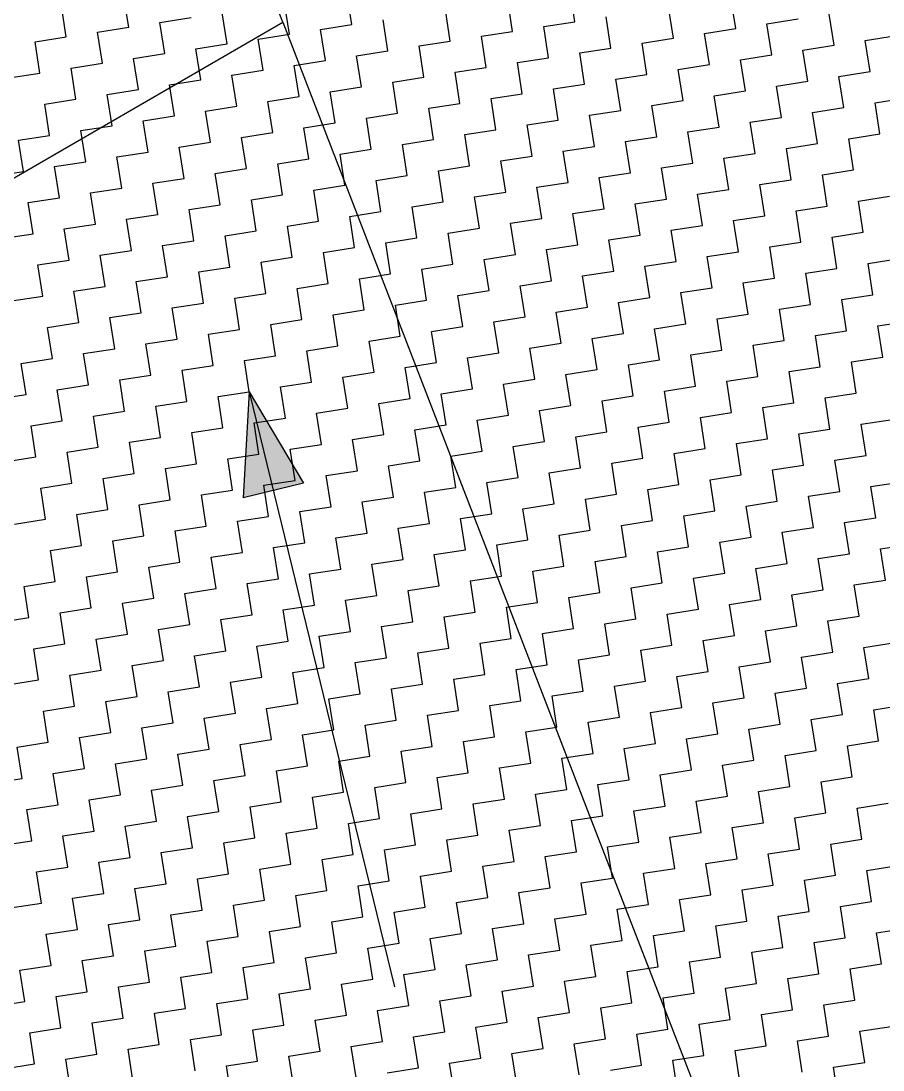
# Model space of a CAD drawing. Header units: metres. Extents: x 288488 to 290462, y 1999122 to 2001536.
# Drawn here: x 289927.2 to 290062.7, y 1999916.9 to 2000081.8 of the extents above; entities that cross this region are included whole.
import ezdxf

# ---------------------------------------------------------------- set-up
doc = ezdxf.new("R2010")
doc.units = ezdxf.units.M
doc.header["$MEASUREMENT"] = 0
doc.layers.add('POLY_HATCH', color=12, linetype='Continuous')
doc.layers.add('POLY_PARCEL', color=6, linetype='Continuous')

msp = doc.modelspace()

# ---------------------------------------------------------------- hatches: boundary and pattern name
h = msp.add_hatch(color=256)
h.paths.add_polyline_path([(289966.86, 2000007.97), (289971.61, 2000009.13), (289963.07, 2000023.5)])
h.paths.add_polyline_path([(289963.07, 2000023.5), (289962.11, 2000006.82), (289966.86, 2000007.97)])

# ---------------------------------------------------------------- linework, layer by layer
for p, q in [((289963.07, 2000023.5), (289962.11, 2000006.82)), ((289963.07, 2000023.5), (289985.88, 1999929.98)), ((289963.07, 2000023.5), (289971.61, 2000009.13)), ((289971.61, 2000009.13), (289962.11, 2000006.82))]:
    msp.add_line(p, q)
at = {"layer": 'POLY_HATCH', "linetype": 'Continuous'}
for p, q in [((289944.12, 2000080.78), (289943.35, 2000085.68)), ((289979.19, 2000081.22), (289978.42, 2000086.12)), ((290014.26, 2000081.66), (290013.49, 2000086.56)), ((289934.32, 2000079.26), (289933.55, 2000084.16)), ((289969.38, 2000079.7), (289968.62, 2000084.6)), ((290004.45, 2000080.14), (290003.69, 2000085.04)), ((290039.52, 2000080.57), (290038.76, 2000085.47)), ((289959.58, 2000078.17), (289958.82, 2000083.07)), ((289994.65, 2000078.61), (289993.89, 2000083.51)), ((290019.92, 2000077.52), (290019.16, 2000082.42)), ((290029.72, 2000079.05), (290028.96, 2000083.95)), ((290054.99, 2000077.96), (290054.23, 2000082.86)), ((289939.22, 2000080.02), (289944.12, 2000080.78)), ((289949.02, 2000081.55), (289953.92, 2000082.31)), ((289949.78, 2000076.65), (289949.02, 2000081.55)), ((289974.29, 2000080.46), (289979.19, 2000081.22)), ((289984.85, 2000077.08), (289984.09, 2000081.98)), ((290009.35, 2000080.9), (290014.26, 2000081.66)), ((290010.12, 2000076), (290009.35, 2000080.9)), ((290044.42, 2000081.34), (290049.33, 2000082.1)), ((290045.19, 2000076.44), (290044.42, 2000081.34)), ((289929.41, 2000078.49), (289934.32, 2000079.26)), ((289939.98, 2000075.12), (289939.22, 2000080.02)), ((289964.48, 2000078.93), (289969.38, 2000079.7)), ((289975.05, 2000075.56), (289974.29, 2000080.46)), ((289999.55, 2000079.37), (290004.45, 2000080.14)), ((290000.32, 2000074.47), (289999.55, 2000079.37)), ((290034.62, 2000079.81), (290039.52, 2000080.57)), ((290035.39, 2000074.91), (290034.62, 2000079.81)), ((290059.89, 2000078.72), (290064.79, 2000079.49)), ((289930.18, 2000073.59), (289929.41, 2000078.49)), ((289954.68, 2000077.41), (289959.58, 2000078.17)), ((289965.25, 2000074.03), (289964.48, 2000078.93)), ((289989.75, 2000077.85), (289994.65, 2000078.61)), ((289990.51, 2000072.95), (289989.75, 2000077.85)), ((290015.02, 2000076.76), (290019.92, 2000077.52)), ((290024.82, 2000078.29), (290029.72, 2000079.05)), ((290025.58, 2000073.38), (290024.82, 2000078.29)), ((290050.09, 2000077.2), (290054.99, 2000077.96)), ((290060.65, 2000073.82), (290059.89, 2000078.72)), ((289944.88, 2000075.88), (289949.78, 2000076.65)), ((289945.64, 2000070.98), (289944.88, 2000075.88)), ((289955.44, 2000072.51), (289954.68, 2000077.41)), ((289979.95, 2000076.32), (289984.85, 2000077.08)), ((289980.71, 2000071.42), (289979.95, 2000076.32)), ((290005.22, 2000075.23), (290010.12, 2000076)), ((290015.78, 2000071.86), (290015.02, 2000076.76)), ((290040.29, 2000075.67), (290045.19, 2000076.44)), ((290050.85, 2000072.3), (290050.09, 2000077.2)), ((289935.08, 2000074.36), (289939.98, 2000075.12)), ((289935.84, 2000069.46), (289935.08, 2000074.36)), ((289970.15, 2000074.8), (289975.05, 2000075.56)), ((289970.91, 2000069.89), (289970.15, 2000074.8)), ((289995.42, 2000073.71), (290000.32, 2000074.47)), ((290005.98, 2000070.33), (290005.22, 2000075.23)), ((290030.48, 2000074.15), (290035.39, 2000074.91)), ((290031.25, 2000069.25), (290030.48, 2000074.15)), ((290041.05, 2000070.77), (290040.29, 2000075.67)), ((289925.28, 2000072.83), (289930.18, 2000073.59)), ((289950.54, 2000071.74), (289955.44, 2000072.51)), ((289960.35, 2000073.27), (289965.25, 2000074.03)), ((289961.11, 2000068.37), (289960.35, 2000073.27)), ((289985.61, 2000072.18), (289990.51, 2000072.95)), ((289996.18, 2000068.81), (289995.42, 2000073.71)), ((290020.68, 2000072.62), (290025.58, 2000073.38)), ((290021.45, 2000067.72), (290020.68, 2000072.62)), ((290055.75, 2000073.06), (290060.65, 2000073.82)), ((290056.51, 2000068.16), (290055.75, 2000073.06)), ((289940.74, 2000070.22), (289945.64, 2000070.98)), ((289951.31, 2000066.84), (289950.54, 2000071.74)), ((289975.81, 2000070.66), (289980.71, 2000071.42)), ((289986.38, 2000067.28), (289985.61, 2000072.18)), ((290010.88, 2000071.1), (290015.78, 2000071.86)), ((290011.64, 2000066.2), (290010.88, 2000071.1)), ((290045.95, 2000071.54), (290050.85, 2000072.3)), ((290046.71, 2000066.63), (290045.95, 2000071.54)), ((289930.94, 2000068.69), (289935.84, 2000069.46)), ((289941.51, 2000065.32), (289940.74, 2000070.22)), ((289966.01, 2000069.13), (289970.91, 2000069.89)), ((289976.57, 2000065.76), (289975.81, 2000070.66)), ((290001.08, 2000069.57), (290005.98, 2000070.33)), ((290001.84, 2000064.67), (290001.08, 2000069.57)), ((290026.35, 2000068.48), (290031.25, 2000069.25)), ((290036.15, 2000070.01), (290041.05, 2000070.77)), ((290036.91, 2000065.11), (290036.15, 2000070.01)), ((290061.42, 2000068.92), (290066.32, 2000069.69)), ((289931.7, 2000063.79), (289930.94, 2000068.69)), ((289956.21, 2000067.61), (289961.11, 2000068.37)), ((289956.97, 2000062.71), (289956.21, 2000067.61)), ((289966.77, 2000064.23), (289966.01, 2000069.13)), ((289991.28, 2000068.05), (289996.18, 2000068.81)), ((289992.04, 2000063.14), (289991.28, 2000068.05)), ((290016.54, 2000066.96), (290021.45, 2000067.72)), ((290027.11, 2000063.58), (290026.35, 2000068.48)), ((290051.61, 2000067.4), (290056.51, 2000068.16)), ((290062.18, 2000064.02), (290061.42, 2000068.92)), ((289946.41, 2000066.08), (289951.31, 2000066.84)), ((289947.17, 2000061.18), (289946.41, 2000066.08)), ((289981.48, 2000066.52), (289986.38, 2000067.28)), ((289982.24, 2000061.62), (289981.48, 2000066.52)), ((290006.74, 2000065.43), (290011.64, 2000066.2)), ((290017.31, 2000062.06), (290016.54, 2000066.96)), ((290041.81, 2000065.87), (290046.71, 2000066.63)), ((290052.38, 2000062.5), (290051.61, 2000067.4)), ((289936.6, 2000064.56), (289941.51, 2000065.32)), ((289937.37, 2000059.65), (289936.6, 2000064.56)), ((289971.67, 2000064.99), (289976.57, 2000065.76)), ((289972.44, 2000060.09), (289971.67, 2000064.99)), ((289996.94, 2000063.91), (290001.84, 2000064.67)), ((290007.51, 2000060.53), (290006.74, 2000065.43)), ((290032.01, 2000064.35), (290036.91, 2000065.11)), ((290032.77, 2000059.44), (290032.01, 2000064.35)), ((290042.57, 2000060.97), (290041.81, 2000065.87)), ((289926.8, 2000063.03), (289931.7, 2000063.79)), ((289927.57, 2000058.13), (289926.8, 2000063.03)), ((289952.07, 2000061.94), (289956.97, 2000062.71)), ((289961.87, 2000063.47), (289966.77, 2000064.23)), ((289962.63, 2000058.57), (289961.87, 2000063.47)), ((289987.14, 2000062.38), (289992.04, 2000063.14)), ((289997.7, 2000059.01), (289996.94, 2000063.91)), ((290022.21, 2000062.82), (290027.11, 2000063.58)), ((290022.97, 2000057.92), (290022.21, 2000062.82)), ((290057.28, 2000063.26), (290062.18, 2000064.02)), ((290058.04, 2000058.36), (290057.28, 2000063.26)), ((289942.27, 2000060.42), (289947.17, 2000061.18)), ((289952.83, 2000057.04), (289952.07, 2000061.94)), ((289977.34, 2000060.86), (289982.24, 2000061.62)), ((289987.9, 2000057.48), (289987.14, 2000062.38)), ((290012.41, 2000061.29), (290017.31, 2000062.06)), ((290013.17, 2000056.39), (290012.41, 2000061.29)), ((290037.67, 2000060.21), (290042.57, 2000060.97)), ((290047.48, 2000061.73), (290052.38, 2000062.5)), ((290048.24, 2000056.83), (290047.48, 2000061.73)), ((289932.47, 2000058.89), (289937.37, 2000059.65)), ((289943.03, 2000055.52), (289942.27, 2000060.42)), ((289967.54, 2000059.33), (289972.44, 2000060.09)), ((289968.3, 2000054.43), (289967.54, 2000059.33)), ((289978.1, 2000055.95), (289977.34, 2000060.86)), ((290002.6, 2000059.77), (290007.51, 2000060.53)), ((290003.37, 2000054.87), (290002.6, 2000059.77)), ((290027.87, 2000058.68), (290032.77, 2000059.44)), ((290038.44, 2000055.31), (290037.67, 2000060.21)), ((289922.66, 2000057.37), (289927.57, 2000058.13)), ((289933.23, 2000053.99), (289932.47, 2000058.89)), ((289957.73, 2000057.8), (289962.63, 2000058.57)), ((289958.5, 2000052.9), (289957.73, 2000057.8)), ((289992.8, 2000058.24), (289997.7, 2000059.01)), ((289993.57, 2000053.34), (289992.8, 2000058.24)), ((290018.07, 2000057.16), (290022.97, 2000057.92)), ((290028.63, 2000053.78), (290027.87, 2000058.68)), ((290053.14, 2000057.6), (290058.04, 2000058.36)), ((289947.93, 2000056.28), (289952.83, 2000057.04)), ((289948.69, 2000051.38), (289947.93, 2000056.28)), ((289983, 2000056.72), (289987.9, 2000057.48)), ((289983.76, 2000051.82), (289983, 2000056.72)), ((290008.27, 2000055.63), (290013.17, 2000056.39)), ((290018.83, 2000052.26), (290018.07, 2000057.16)), ((290043.34, 2000056.07), (290048.24, 2000056.83)), ((290044.1, 2000051.17), (290043.34, 2000056.07)), ((290053.9, 2000052.69), (290053.14, 2000057.6)), ((289938.13, 2000054.75), (289943.03, 2000055.52)), ((289938.89, 2000049.85), (289938.13, 2000054.75)), ((289963.4, 2000053.67), (289968.3, 2000054.43)), ((289973.2, 2000055.19), (289978.1, 2000055.95)), ((289973.96, 2000050.29), (289973.2, 2000055.19)), ((289998.47, 2000054.11), (290003.37, 2000054.87)), ((290009.03, 2000050.73), (290008.27, 2000055.63)), ((290033.54, 2000054.54), (290038.44, 2000055.31)), ((290034.3, 2000049.64), (290033.54, 2000054.54)), ((289928.33, 2000053.23), (289933.23, 2000053.99)), ((289929.09, 2000048.33), (289928.33, 2000053.23)), ((289953.6, 2000052.14), (289958.5, 2000052.9)), ((289964.16, 2000048.77), (289963.4, 2000053.67)), ((289988.66, 2000052.58), (289993.57, 2000053.34)), ((289999.23, 2000049.2), (289998.47, 2000054.11)), ((290023.73, 2000053.02), (290028.63, 2000053.78)), ((290024.5, 2000048.12), (290023.73, 2000053.02)), ((290058.8, 2000053.46), (290063.7, 2000054.22)), ((290059.57, 2000048.56), (290058.8, 2000053.46)), ((289943.79, 2000050.62), (289948.69, 2000051.38)), ((289954.36, 2000047.24), (289953.6, 2000052.14)), ((289978.86, 2000051.05), (289983.76, 2000051.82)), ((289989.43, 2000047.68), (289988.66, 2000052.58)), ((290013.93, 2000051.49), (290018.83, 2000052.26)), ((290014.69, 2000046.59), (290013.93, 2000051.49)), ((290039.2, 2000050.41), (290044.1, 2000051.17)), ((290049, 2000051.93), (290053.9, 2000052.69)), ((290049.76, 2000047.03), (290049, 2000051.93)), ((289933.99, 2000049.09), (289938.89, 2000049.85)), ((289944.56, 2000045.71), (289943.79, 2000050.62)), ((289969.06, 2000049.53), (289973.96, 2000050.29)), ((289969.82, 2000044.63), (289969.06, 2000049.53)), ((289979.63, 2000046.15), (289978.86, 2000051.05)), ((290004.13, 2000049.97), (290009.03, 2000050.73)), ((290004.89, 2000045.07), (290004.13, 2000049.97)), ((290029.4, 2000048.88), (290034.3, 2000049.64)), ((290039.96, 2000045.5), (290039.2, 2000050.41)), ((289924.19, 2000047.56), (289929.09, 2000048.33)), ((289934.75, 2000044.19), (289933.99, 2000049.09)), ((289959.26, 2000048), (289964.16, 2000048.77)), ((289960.02, 2000043.1), (289959.26, 2000048)), ((289994.33, 2000048.44), (289999.23, 2000049.2)), ((289995.09, 2000043.54), (289994.33, 2000048.44)), ((290019.6, 2000047.35), (290024.5, 2000048.12)), ((290030.16, 2000043.98), (290029.4, 2000048.88)), ((290054.66, 2000047.79), (290059.57, 2000048.56)), ((290055.43, 2000042.89), (290054.66, 2000047.79)), ((289949.46, 2000046.48), (289954.36, 2000047.24)), ((289950.22, 2000041.58), (289949.46, 2000046.48)), ((289974.72, 2000045.39), (289979.63, 2000046.15)), ((289984.53, 2000046.92), (289989.43, 2000047.68)), ((289985.29, 2000042.01), (289984.53, 2000046.92)), ((290009.79, 2000045.83), (290014.69, 2000046.59)), ((290020.36, 2000042.45), (290019.6, 2000047.35)), ((290044.86, 2000046.27), (290049.76, 2000047.03)), ((290045.63, 2000041.37), (290044.86, 2000046.27)), ((289939.66, 2000044.95), (289944.56, 2000045.71)), ((289940.42, 2000040.05), (289939.66, 2000044.95)), ((289964.92, 2000043.86), (289969.82, 2000044.63)), ((289975.49, 2000040.49), (289974.72, 2000045.39)), ((289999.99, 2000044.3), (290004.89, 2000045.07)), ((290010.56, 2000040.93), (290009.79, 2000045.83)), ((290035.06, 2000044.74), (290039.96, 2000045.5)), ((290035.82, 2000039.84), (290035.06, 2000044.74)), ((289929.85, 2000043.43), (289934.75, 2000044.19)), ((289930.62, 2000038.52), (289929.85, 2000043.43)), ((289955.12, 2000042.34), (289960.02, 2000043.1)), ((289965.69, 2000038.96), (289964.92, 2000043.86)), ((289990.19, 2000042.78), (289995.09, 2000043.54)), ((290000.75, 2000039.4), (289999.99, 2000044.3)), ((290025.26, 2000043.22), (290030.16, 2000043.98)), ((290026.02, 2000038.32), (290025.26, 2000043.22)), ((290050.53, 2000042.13), (290055.43, 2000042.89)), ((290060.33, 2000043.66), (290065.23, 2000044.42)), ((290061.09, 2000038.75), (290060.33, 2000043.66)), ((289945.32, 2000040.81), (289950.22, 2000041.58)), ((289955.88, 2000037.44), (289955.12, 2000042.34)), ((289980.39, 2000041.25), (289985.29, 2000042.01)), ((289981.15, 2000036.35), (289980.39, 2000041.25)), ((289990.95, 2000037.88), (289990.19, 2000042.78)), ((290015.46, 2000041.69), (290020.36, 2000042.45)), ((290016.22, 2000036.79), (290015.46, 2000041.69)), ((290040.72, 2000040.6), (290045.63, 2000041.37)), ((290051.29, 2000037.23), (290050.53, 2000042.13)), ((289935.52, 2000039.29), (289940.42, 2000040.05)), ((289946.08, 2000035.91), (289945.32, 2000040.81)), ((289970.59, 2000039.73), (289975.49, 2000040.49)), ((289971.35, 2000034.83), (289970.59, 2000039.73)), ((290005.66, 2000040.17), (290010.56, 2000040.93)), ((290006.42, 2000035.26), (290005.66, 2000040.17)), ((290030.92, 2000039.08), (290035.82, 2000039.84)), ((290041.49, 2000035.7), (290040.72, 2000040.6)), ((289925.72, 2000037.76), (289930.62, 2000038.52)), ((289936.28, 2000034.39), (289935.52, 2000039.29)), ((289960.78, 2000038.2), (289965.69, 2000038.96)), ((289961.55, 2000033.3), (289960.78, 2000038.2)), ((289986.05, 2000037.11), (289990.95, 2000037.88)), ((289995.85, 2000038.64), (290000.75, 2000039.4)), ((289996.62, 2000033.74), (289995.85, 2000038.64)), ((290021.12, 2000037.55), (290026.02, 2000038.32)), ((290031.69, 2000034.18), (290030.92, 2000039.08)), ((290056.19, 2000037.99), (290061.09, 2000038.75)), ((290056.95, 2000033.09), (290056.19, 2000037.99)), ((289950.98, 2000036.68), (289955.88, 2000037.44)), ((289951.75, 2000031.77), (289950.98, 2000036.68)), ((289976.25, 2000035.59), (289981.15, 2000036.35)), ((289986.81, 2000032.21), (289986.05, 2000037.11)), ((290011.32, 2000036.03), (290016.22, 2000036.79)), ((290021.88, 2000032.65), (290021.12, 2000037.55)), ((290046.39, 2000036.47), (290051.29, 2000037.23)), ((290047.15, 2000031.56), (290046.39, 2000036.47)), ((289941.18, 2000035.15), (289946.08, 2000035.91)), ((289941.94, 2000030.25), (289941.18, 2000035.15)), ((289966.45, 2000034.06), (289971.35, 2000034.83)), ((289977.01, 2000030.69), (289976.25, 2000035.59)), ((290001.52, 2000034.5), (290006.42, 2000035.26)), ((290012.08, 2000031.13), (290011.32, 2000036.03)), ((290036.59, 2000034.94), (290041.49, 2000035.7)), ((290037.35, 2000030.04), (290036.59, 2000034.94)), ((290061.85, 2000033.85), (290066.76, 2000034.62)), ((289931.38, 2000033.62), (289936.28, 2000034.39)), ((289932.14, 2000028.72), (289931.38, 2000033.62)), ((289956.65, 2000032.54), (289961.55, 2000033.3)), ((289967.21, 2000029.16), (289966.45, 2000034.06)), ((289991.72, 2000032.98), (289996.62, 2000033.74)), ((289992.48, 2000028.07), (289991.72, 2000032.98)), ((290002.28, 2000029.6), (290001.52, 2000034.5)), ((290026.78, 2000033.41), (290031.69, 2000034.18)), ((290027.55, 2000028.51), (290026.78, 2000033.41)), ((290052.05, 2000032.33), (290056.95, 2000033.09)), ((290062.62, 2000028.95), (290061.85, 2000033.85)), ((289946.84, 2000031.01), (289951.75, 2000031.77)), ((289957.41, 2000027.64), (289956.65, 2000032.54)), ((289981.91, 2000031.45), (289986.81, 2000032.21)), ((289982.68, 2000026.55), (289981.91, 2000031.45)), ((290016.98, 2000031.89), (290021.88, 2000032.65)), ((290017.75, 2000026.99), (290016.98, 2000031.89)), ((290042.25, 2000030.8), (290047.15, 2000031.56)), ((290052.82, 2000027.43), (290052.05, 2000032.33)), ((289937.04, 2000029.49), (289941.94, 2000030.25)), ((289947.61, 2000026.11), (289946.84, 2000031.01)), ((289972.11, 2000029.92), (289977.01, 2000030.69)), ((289972.87, 2000025.02), (289972.11, 2000029.92)), ((290007.18, 2000030.36), (290012.08, 2000031.13)), ((290007.94, 2000025.46), (290007.18, 2000030.36)), ((290032.45, 2000029.28), (290037.35, 2000030.04)), ((290043.01, 2000025.9), (290042.25, 2000030.8)), ((289927.24, 2000027.96), (289932.14, 2000028.72)), ((289937.81, 2000024.58), (289937.04, 2000029.49)), ((289962.31, 2000028.4), (289967.21, 2000029.16)), ((289963.07, 2000023.5), (289962.31, 2000028.4)), ((289987.58, 2000027.31), (289992.48, 2000028.07)), ((289997.38, 2000028.84), (290002.28, 2000029.6)), ((289998.14, 2000023.94), (289997.38, 2000028.84)), ((290022.65, 2000027.75), (290027.55, 2000028.51)), ((290033.21, 2000024.38), (290032.45, 2000029.28)), ((290057.72, 2000028.19), (290062.62, 2000028.95)), ((290058.48, 2000023.29), (290057.72, 2000028.19)), ((289928, 2000023.06), (289927.24, 2000027.96)), ((289952.51, 2000026.87), (289957.41, 2000027.64)), ((289953.27, 2000021.97), (289952.51, 2000026.87)), ((289977.78, 2000025.79), (289982.68, 2000026.55)), ((289988.34, 2000022.41), (289987.58, 2000027.31)), ((290012.85, 2000026.23), (290017.75, 2000026.99)), ((290023.41, 2000022.85), (290022.65, 2000027.75)), ((290047.91, 2000026.66), (290052.82, 2000027.43)), ((290048.68, 2000021.76), (290047.91, 2000026.66)), ((289942.71, 2000025.35), (289947.61, 2000026.11)), ((289943.47, 2000020.45), (289942.71, 2000025.35)), ((289967.97, 2000024.26), (289972.87, 2000025.02)), ((289978.54, 2000020.89), (289977.78, 2000025.79)), ((290003.04, 2000024.7), (290007.94, 2000025.46)), ((290003.81, 2000019.8), (290003.04, 2000024.7)), ((290013.61, 2000021.32), (290012.85, 2000026.23)), ((290038.11, 2000025.14), (290043.01, 2000025.9)), ((290038.88, 2000020.24), (290038.11, 2000025.14)), ((289923.1, 2000022.3), (289928, 2000023.06)), ((289932.9, 2000023.82), (289937.81, 2000024.58)), ((289933.67, 2000018.92), (289932.9, 2000023.82)), ((289958.17, 2000022.74), (289963.07, 2000023.5)), ((289968.74, 2000019.36), (289967.97, 2000024.26)), ((289993.24, 2000023.17), (289998.14, 2000023.94)), ((289994, 2000018.27), (289993.24, 2000023.17)), ((290028.31, 2000023.61), (290033.21, 2000024.38)), ((290029.07, 2000018.71), (290028.31, 2000023.61)), ((290053.58, 2000022.53), (290058.48, 2000023.29)), ((289948.37, 2000021.21), (289953.27, 2000021.97)), ((289958.93, 2000017.83), (289958.17, 2000022.74)), ((289983.44, 2000021.65), (289988.34, 2000022.41)), ((289984.2, 2000016.75), (289983.44, 2000021.65)), ((290018.51, 2000022.09), (290023.41, 2000022.85)), ((290019.27, 2000017.19), (290018.51, 2000022.09)), ((290043.78, 2000021), (290048.68, 2000021.76)), ((290054.34, 2000017.62), (290053.58, 2000022.53)), ((289938.57, 2000019.68), (289943.47, 2000020.45)), ((289949.13, 2000016.31), (289948.37, 2000021.21)), ((289973.64, 2000020.12), (289978.54, 2000020.89)), ((289974.4, 2000015.22), (289973.64, 2000020.12)), ((289998.91, 2000019.04), (290003.81, 2000019.8)), ((290008.71, 2000020.56), (290013.61, 2000021.32)), ((290009.47, 2000015.66), (290008.71, 2000020.56)), ((290033.97, 2000019.47), (290038.88, 2000020.24)), ((290044.54, 2000016.1), (290043.78, 2000021)), ((289928.77, 2000018.16), (289933.67, 2000018.92)), ((289929.53, 2000013.26), (289928.77, 2000018.16)), ((289939.33, 2000014.78), (289938.57, 2000019.68)), ((289963.84, 2000018.6), (289968.74, 2000019.36)), ((289964.6, 2000013.7), (289963.84, 2000018.6)), ((289989.1, 2000017.51), (289994, 2000018.27)), ((289999.67, 2000014.13), (289998.91, 2000019.04)), ((290024.17, 2000017.95), (290029.07, 2000018.71)), ((290034.74, 2000014.57), (290033.97, 2000019.47)), ((290059.24, 2000018.39), (290064.14, 2000019.15)), ((290060, 2000013.49), (290059.24, 2000018.39)), ((289954.03, 2000017.07), (289958.93, 2000017.83)), ((289954.8, 2000012.17), (289954.03, 2000017.07)), ((289979.3, 2000015.98), (289984.2, 2000016.75)), ((289989.87, 2000012.61), (289989.1, 2000017.51)), ((290014.37, 2000016.42), (290019.27, 2000017.19)), ((290024.94, 2000013.05), (290024.17, 2000017.95)), ((290049.44, 2000016.86), (290054.34, 2000017.62)), ((290050.2, 2000011.96), (290049.44, 2000016.86)), ((289934.43, 2000014.02), (289939.33, 2000014.78)), ((289944.23, 2000015.55), (289949.13, 2000016.31)), ((289945, 2000010.64), (289944.23, 2000015.55)), ((289969.5, 2000014.46), (289974.4, 2000015.22)), ((289980.06, 2000011.08), (289979.3, 2000015.98)), ((290004.57, 2000014.9), (290009.47, 2000015.66)), ((290005.33, 2000010), (290004.57, 2000014.9)), ((290015.13, 2000011.52), (290014.37, 2000016.42)), ((290039.64, 2000015.34), (290044.54, 2000016.1)), ((290040.4, 2000010.44), (290039.64, 2000015.34)), ((289924.63, 2000012.49), (289929.53, 2000013.26)), ((289935.19, 2000009.12), (289934.43, 2000014.02)), ((289959.7, 2000012.93), (289964.6, 2000013.7)), ((289970.26, 2000009.56), (289969.5, 2000014.46)), ((289994.77, 2000013.37), (289999.67, 2000014.13)), ((289995.53, 2000008.47), (289994.77, 2000013.37)), ((290029.84, 2000013.81), (290034.74, 2000014.57)), ((290030.6, 2000008.91), (290029.84, 2000013.81)), ((290055.1, 2000012.72), (290060, 2000013.49)), ((289949.9, 2000011.41), (289954.8, 2000012.17)), ((289960.46, 2000008.03), (289959.7, 2000012.93)), ((289984.97, 2000011.85), (289989.87, 2000012.61)), ((289985.73, 2000006.95), (289984.97, 2000011.85)), ((290010.23, 2000010.76), (290015.13, 2000011.52)), ((290020.03, 2000012.29), (290024.94, 2000013.05)), ((290020.8, 2000007.38), (290020.03, 2000012.29)), ((290045.3, 2000011.2), (290050.2, 2000011.96)), ((290055.87, 2000007.82), (290055.1, 2000012.72)), ((289940.09, 2000009.88), (289945, 2000010.64)), ((289940.86, 2000004.98), (289940.09, 2000009.88)), ((289950.66, 2000006.51), (289949.9, 2000011.41)), ((289975.16, 2000010.32), (289980.06, 2000011.08)), ((289975.93, 2000005.42), (289975.16, 2000010.32)), ((290000.43, 2000009.23), (290005.33, 2000010)), ((290011, 2000005.86), (290010.23, 2000010.76)), ((290035.5, 2000009.67), (290040.4, 2000010.44)), ((290046.06, 2000006.3), (290045.3, 2000011.2)), ((289930.29, 2000008.36), (289935.19, 2000009.12)), ((289931.06, 2000003.46), (289930.29, 2000008.36)), ((289965.36, 2000008.8), (289970.26, 2000009.56)), ((289966.12, 2000003.89), (289965.36, 2000008.8)), ((289990.63, 2000007.71), (289995.53, 2000008.47)), ((290001.19, 2000004.33), (290000.43, 2000009.23)), ((290025.7, 2000008.15), (290030.6, 2000008.91)), ((290036.26, 2000004.77), (290035.5, 2000009.67)), ((290060.77, 2000008.59), (290065.67, 2000009.35)), ((290061.53, 2000003.69), (290060.77, 2000008.59)), ((289955.56, 2000007.27), (289960.46, 2000008.03)), ((289956.32, 2000002.37), (289955.56, 2000007.27)), ((289980.83, 2000006.18), (289985.73, 2000006.95)), ((289991.39, 2000002.81), (289990.63, 2000007.71)), ((290015.9, 2000006.62), (290020.8, 2000007.38)), ((290016.66, 2000001.72), (290015.9, 2000006.62)), ((290026.46, 2000003.25), (290025.7, 2000008.15)), ((290050.97, 2000007.06), (290055.87, 2000007.82)), ((290051.73, 2000002.16), (290050.97, 2000007.06)), ((289935.96, 2000004.22), (289940.86, 2000004.98)), ((289945.76, 2000005.74), (289950.66, 2000006.51)), ((289946.52, 2000000.84), (289945.76, 2000005.74)), ((289971.03, 2000004.66), (289975.93, 2000005.42)), ((289981.59, 2000001.28), (289980.83, 2000006.18)), ((290006.09, 2000005.1), (290011, 2000005.86)), ((290006.86, 2000000.2), (290006.09, 2000005.1)), ((290041.16, 2000005.53), (290046.06, 2000006.3)), ((290041.93, 2000000.63), (290041.16, 2000005.53)), ((289926.15, 2000002.69), (289931.06, 2000003.46)), ((289936.72, 1999999.32), (289935.96, 2000004.22)), ((289961.22, 2000003.13), (289966.12, 2000003.89)), ((289971.79, 1999999.76), (289971.03, 2000004.66)), ((289996.29, 2000003.57), (290001.19, 2000004.33)), ((289997.06, 1999998.67), (289996.29, 2000003.57)), ((290021.56, 2000002.48), (290026.46, 2000003.25)), ((290031.36, 2000004.01), (290036.26, 2000004.77)), ((290032.12, 1999999.11), (290031.36, 2000004.01)), ((290056.63, 2000002.92), (290061.53, 2000003.69)), ((289951.42, 2000001.61), (289956.32, 2000002.37)), ((289952.18, 1999996.71), (289951.42, 2000001.61)), ((289961.99, 1999998.23), (289961.22, 2000003.13)), ((289986.49, 2000002.04), (289991.39, 2000002.81)), ((289987.25, 1999997.14), (289986.49, 2000002.04)), ((290011.76, 2000000.96), (290016.66, 2000001.72)), ((290022.32, 1999997.58), (290021.56, 2000002.48)), ((290046.83, 2000001.4), (290051.73, 2000002.16)), ((290057.39, 1999998.02), (290056.63, 2000002.92)), ((289941.62, 2000000.08), (289946.52, 2000000.84)), ((289942.38, 1999995.18), (289941.62, 2000000.08)), ((289976.69, 2000000.52), (289981.59, 2000001.28)), ((289977.45, 1999995.62), (289976.69, 2000000.52)), ((290001.96, 1999999.43), (290006.86, 2000000.2)), ((290012.52, 1999996.06), (290011.76, 2000000.96)), ((290037.03, 1999999.87), (290041.93, 2000000.63)), ((290047.59, 1999996.5), (290046.83, 2000001.4)), ((289931.82, 1999998.55), (289936.72, 1999999.32)), ((289932.58, 1999993.65), (289931.82, 1999998.55)), ((289966.89, 1999998.99), (289971.79, 1999999.76)), ((289967.65, 1999994.09), (289966.89, 1999998.99)), ((289992.15, 1999997.91), (289997.06, 1999998.67)), ((290002.72, 1999994.53), (290001.96, 1999999.43)), ((290027.22, 1999998.35), (290032.12, 1999999.11)), ((290027.99, 1999993.44), (290027.22, 1999998.35)), ((290037.79, 1999994.97), (290037.03, 1999999.87)), ((290062.29, 1999998.78), (290067.19, 1999999.55)), ((290063.06, 1999993.88), (290062.29, 1999998.78)), ((289947.28, 1999995.94), (289952.18, 1999996.71)), ((289957.09, 1999997.47), (289961.99, 1999998.23)), ((289957.85, 1999992.57), (289957.09, 1999997.47)), ((289982.35, 1999996.38), (289987.25, 1999997.14)), ((289992.92, 1999993.01), (289992.15, 1999997.91)), ((290017.42, 1999996.82), (290022.32, 1999997.58)), ((290018.18, 1999991.92), (290017.42, 1999996.82)), ((290052.49, 1999997.26), (290057.39, 1999998.02)), ((290053.25, 1999992.36), (290052.49, 1999997.26)), ((289937.48, 1999994.42), (289942.38, 1999995.18)), ((289948.05, 1999991.04), (289947.28, 1999995.94)), ((289972.55, 1999994.86), (289977.45, 1999995.62)), ((289983.12, 1999991.48), (289982.35, 1999996.38)), ((290007.62, 1999995.29), (290012.52, 1999996.06)), ((290008.38, 1999990.39), (290007.62, 1999995.29)), ((290042.69, 1999995.73), (290047.59, 1999996.5)), ((290043.45, 1999990.83), (290042.69, 1999995.73)), ((289927.68, 1999992.89), (289932.58, 1999993.65)), ((289938.24, 1999989.52), (289937.48, 1999994.42)), ((289962.75, 1999993.33), (289967.65, 1999994.09)), ((289973.31, 1999989.95), (289972.55, 1999994.86)), ((289997.82, 1999993.77), (290002.72, 1999994.53)), ((289998.58, 1999988.87), (289997.82, 1999993.77)), ((290023.09, 1999992.68), (290027.99, 1999993.44)), ((290032.89, 1999994.21), (290037.79, 1999994.97)), ((290033.65, 1999989.31), (290032.89, 1999994.21)), ((290058.15, 1999993.12), (290063.06, 1999993.88)), ((289928.44, 1999987.99), (289927.68, 1999992.89)), ((289952.95, 1999991.8), (289957.85, 1999992.57)), ((289953.71, 1999986.9), (289952.95, 1999991.8)), ((289963.51, 1999988.43), (289962.75, 1999993.33)), ((289988.02, 1999992.24), (289992.92, 1999993.01)), ((289988.78, 1999987.34), (289988.02, 1999992.24)), ((290013.28, 1999991.16), (290018.18, 1999991.92)), ((290023.85, 1999987.78), (290023.09, 1999992.68)), ((290048.35, 1999991.59), (290053.25, 1999992.36)), ((290058.92, 1999988.22), (290058.15, 1999993.12)), ((289943.15, 1999990.28), (289948.05, 1999991.04)), ((289943.91, 1999985.38), (289943.15, 1999990.28)), ((289978.21, 1999990.72), (289983.12, 1999991.48)), ((289978.98, 1999985.82), (289978.21, 1999990.72)), ((290003.48, 1999989.63), (290008.38, 1999990.39)), ((290014.05, 1999986.26), (290013.28, 1999991.16)), ((290038.55, 1999990.07), (290043.45, 1999990.83)), ((290039.31, 1999985.17), (290038.55, 1999990.07)), ((290049.12, 1999986.69), (290048.35, 1999991.59)), ((289933.34, 1999988.75), (289938.24, 1999989.52)), ((289934.11, 1999983.85), (289933.34, 1999988.75)), ((289958.61, 1999987.67), (289963.51, 1999988.43)), ((289968.41, 1999989.19), (289973.31, 1999989.95)), ((289969.18, 1999984.29), (289968.41, 1999989.19)), ((289993.68, 1999988.1), (289998.58, 1999988.87)), ((290004.24, 1999984.73), (290003.48, 1999989.63)), ((290028.75, 1999988.54), (290033.65, 1999989.31)), ((290029.51, 1999983.64), (290028.75, 1999988.54)), ((289923.54, 1999987.23), (289928.44, 1999987.99)), ((289948.81, 1999986.14), (289953.71, 1999986.9)), ((289959.37, 1999982.77), (289958.61, 1999987.67)), ((289983.88, 1999986.58), (289988.78, 1999987.34)), ((289994.44, 1999983.2), (289993.68, 1999988.1)), ((290018.95, 1999987.02), (290023.85, 1999987.78)), ((290019.71, 1999982.12), (290018.95, 1999987.02)), ((290054.02, 1999987.46), (290058.92, 1999988.22)), ((290054.78, 1999982.56), (290054.02, 1999987.46)), ((289939.01, 1999984.61), (289943.91, 1999985.38)), ((289949.57, 1999981.24), (289948.81, 1999986.14)), ((289974.08, 1999985.05), (289978.98, 1999985.82)), ((289984.64, 1999981.68), (289983.88, 1999986.58)), ((290009.15, 1999985.49), (290014.05, 1999986.26)), ((290009.91, 1999980.59), (290009.15, 1999985.49)), ((290034.41, 1999984.41), (290039.31, 1999985.17)), ((290044.21, 1999985.93), (290049.12, 1999986.69)), ((290044.98, 1999981.03), (290044.21, 1999985.93)), ((289929.21, 1999983.09), (289934.11, 1999983.85)), ((289939.77, 1999979.71), (289939.01, 1999984.61)), ((289964.27, 1999983.53), (289969.18, 1999984.29)), ((289965.04, 1999978.63), (289964.27, 1999983.53)), ((289974.84, 1999980.15), (289974.08, 1999985.05)), ((289999.34, 1999983.97), (290004.24, 1999984.73)), ((290000.11, 1999979.07), (289999.34, 1999983.97)), ((290024.61, 1999982.88), (290029.51, 1999983.64)), ((290035.18, 1999979.5), (290034.41, 1999984.41)), ((290059.68, 1999983.32), (290064.58, 1999984.08)), ((289929.97, 1999978.19), (289929.21, 1999983.09)), ((289954.47, 1999982), (289959.37, 1999982.77)), ((289955.24, 1999977.1), (289954.47, 1999982)), ((289989.54, 1999982.44), (289994.44, 1999983.2)), ((289990.3, 1999977.54), (289989.54, 1999982.44)), ((290014.81, 1999981.35), (290019.71, 1999982.12)), ((290025.37, 1999977.98), (290024.61, 1999982.88)), ((290049.88, 1999981.79), (290054.78, 1999982.56)), ((290060.44, 1999978.42), (290059.68, 1999983.32)), ((289944.67, 1999980.48), (289949.57, 1999981.24)), ((289945.43, 1999975.58), (289944.67, 1999980.48)), ((289969.94, 1999979.39), (289974.84, 1999980.15)), ((289979.74, 1999980.92), (289984.64, 1999981.68)), ((289980.5, 1999976.01), (289979.74, 1999980.92)), ((290005.01, 1999979.83), (290009.91, 1999980.59)), ((290015.57, 1999976.45), (290014.81, 1999981.35)), ((290040.08, 1999980.27), (290044.98, 1999981.03)), ((290040.84, 1999975.37), (290040.08, 1999980.27)), ((290050.64, 1999976.89), (290049.88, 1999981.79)), ((289934.87, 1999978.95), (289939.77, 1999979.71)), ((289935.63, 1999974.05), (289934.87, 1999978.95)), ((289960.14, 1999977.86), (289965.04, 1999978.63)), ((289970.7, 1999974.49), (289969.94, 1999979.39)), ((289995.21, 1999978.3), (290000.11, 1999979.07)), ((290005.77, 1999974.93), (290005.01, 1999979.83)), ((290030.27, 1999978.74), (290035.18, 1999979.5)), ((290031.04, 1999973.84), (290030.27, 1999978.74)), ((289925.07, 1999977.43), (289929.97, 1999978.19)), ((289950.33, 1999976.34), (289955.24, 1999977.1)), ((289960.9, 1999972.96), (289960.14, 1999977.86)), ((289985.4, 1999976.78), (289990.3, 1999977.54)), ((289995.97, 1999973.4), (289995.21, 1999978.3)), ((290020.47, 1999977.22), (290025.37, 1999977.98)), ((290021.24, 1999972.32), (290020.47, 1999977.22)), ((290045.74, 1999976.13), (290050.64, 1999976.89)), ((290055.54, 1999977.65), (290060.44, 1999978.42)), ((290056.31, 1999972.75), (290055.54, 1999977.65)), ((289940.53, 1999974.81), (289945.43, 1999975.58)), ((289951.1, 1999971.44), (289950.33, 1999976.34)), ((289975.6, 1999975.25), (289980.5, 1999976.01)), ((289976.36, 1999970.35), (289975.6, 1999975.25)), ((289986.17, 1999971.88), (289985.4, 1999976.78)), ((290010.67, 1999975.69), (290015.57, 1999976.45)), ((290011.43, 1999970.79), (290010.67, 1999975.69)), ((290035.94, 1999974.6), (290040.84, 1999975.37)), ((290046.5, 1999971.23), (290045.74, 1999976.13)), ((289930.73, 1999973.29), (289935.63, 1999974.05)), ((289941.3, 1999969.91), (289940.53, 1999974.81)), ((289965.8, 1999973.73), (289970.7, 1999974.49)), ((289966.56, 1999968.83), (289965.8, 1999973.73)), ((290000.87, 1999974.16), (290005.77, 1999974.93)), ((290001.63, 1999969.26), (290000.87, 1999974.16)), ((290026.14, 1999973.08), (290031.04, 1999973.84)), ((290036.7, 1999969.7), (290035.94, 1999974.6)), ((290061.21, 1999973.52), (290066.11, 1999974.28)), ((289931.49, 1999968.39), (289930.73, 1999973.29)), ((289956, 1999972.2), (289960.9, 1999972.96)), ((289956.76, 1999967.3), (289956, 1999972.2)), ((289991.07, 1999972.64), (289995.97, 1999973.4)), ((289991.83, 1999967.74), (289991.07, 1999972.64)), ((290016.34, 1999971.55), (290021.24, 1999972.32)), ((290026.9, 1999968.18), (290026.14, 1999973.08)), ((290051.4, 1999971.99), (290056.31, 1999972.75)), ((290052.17, 1999967.09), (290051.4, 1999971.99)), ((290061.97, 1999968.62), (290061.21, 1999973.52)), ((289946.2, 1999970.67), (289951.1, 1999971.44)), ((289946.96, 1999965.77), (289946.2, 1999970.67)), ((289971.46, 1999969.59), (289976.36, 1999970.35)), ((289981.27, 1999971.11), (289986.17, 1999971.88)), ((289982.03, 1999966.21), (289981.27, 1999971.11)), ((290006.53, 1999970.03), (290011.43, 1999970.79)), ((290017.1, 1999966.65), (290016.34, 1999971.55)), ((290041.6, 1999970.47), (290046.5, 1999971.23)), ((290042.37, 1999965.56), (290041.6, 1999970.47)), ((289936.39, 1999969.15), (289941.3, 1999969.91)), ((289937.16, 1999964.25), (289936.39, 1999969.15)), ((289961.66, 1999968.06), (289966.56, 1999968.83)), ((289972.23, 1999964.69), (289971.46, 1999969.59)), ((289996.73, 1999968.5), (290001.63, 1999969.26)), ((290007.3, 1999965.13), (290006.53, 1999970.03)), ((290031.8, 1999968.94), (290036.7, 1999969.7)), ((290032.56, 1999964.04), (290031.8, 1999968.94)), ((290057.07, 1999967.85), (290061.97, 1999968.62)), ((289926.59, 1999967.62), (289931.49, 1999968.39)), ((289927.36, 1999962.72), (289926.59, 1999967.62)), ((289951.86, 1999966.54), (289956.76, 1999967.3)), ((289962.42, 1999963.16), (289961.66, 1999968.06)), ((289986.93, 1999966.98), (289991.83, 1999967.74)), ((289987.69, 1999962.07), (289986.93, 1999966.98)), ((289997.49, 1999963.6), (289996.73, 1999968.5)), ((290022, 1999967.41), (290026.9, 1999968.18)), ((290022.76, 1999962.51), (290022, 1999967.41)), ((290047.27, 1999966.33), (290052.17, 1999967.09)), ((290057.83, 1999962.95), (290057.07, 1999967.85)), ((289942.06, 1999965.01), (289946.96, 1999965.77)), ((289952.62, 1999961.64), (289951.86, 1999966.54)), ((289977.13, 1999965.45), (289982.03, 1999966.21)), ((289977.89, 1999960.55), (289977.13, 1999965.45)), ((290012.2, 1999965.89), (290017.1, 1999966.65)), ((290012.96, 1999960.99), (290012.2, 1999965.89)), ((290037.46, 1999964.8), (290042.37, 1999965.56)), ((290048.03, 1999961.43), (290047.27, 1999966.33)), ((289932.26, 1999963.49), (289937.16, 1999964.25)), ((289942.82, 1999960.11), (289942.06, 1999965.01)), ((289967.33, 1999963.92), (289972.23, 1999964.69)), ((289968.09, 1999959.02), (289967.33, 1999963.92)), ((290002.4, 1999964.36), (290007.3, 1999965.13)), ((290003.16, 1999959.46), (290002.4, 1999964.36)), ((290027.66, 1999963.28), (290032.56, 1999964.04)), ((290038.23, 1999959.9), (290037.46, 1999964.8)), ((289922.45, 1999961.96), (289927.36, 1999962.72)), ((289933.02, 1999958.58), (289932.26, 1999963.49)), ((289957.52, 1999962.4), (289962.42, 1999963.16)), ((289958.29, 1999957.5), (289957.52, 1999962.4)), ((289982.79, 1999961.31), (289987.69, 1999962.07)), ((289992.59, 1999962.84), (289997.49, 1999963.6)), ((289993.36, 1999957.94), (289992.59, 1999962.84)), ((290017.86, 1999961.75), (290022.76, 1999962.51)), ((290028.43, 1999958.38), (290027.66, 1999963.28)), ((290052.93, 1999962.19), (290057.83, 1999962.95)), ((290053.69, 1999957.29), (290052.93, 1999962.19)), ((289947.72, 1999960.87), (289952.62, 1999961.64)), ((289948.49, 1999955.97), (289947.72, 1999960.87)), ((289972.99, 1999959.79), (289977.89, 1999960.55)), ((289983.55, 1999956.41), (289982.79, 1999961.31)), ((290008.06, 1999960.22), (290012.96, 1999960.99)), ((290018.62, 1999956.85), (290017.86, 1999961.75)), ((290043.13, 1999960.66), (290048.03, 1999961.43)), ((290043.89, 1999955.76), (290043.13, 1999960.66)), ((289937.92, 1999959.35), (289942.82, 1999960.11)), ((289938.68, 1999954.45), (289937.92, 1999959.35)), ((289963.19, 1999958.26), (289968.09, 1999959.02)), ((289973.75, 1999954.89), (289972.99, 1999959.79)), ((289998.26, 1999958.7), (290003.16, 1999959.46)), ((290008.82, 1999955.32), (290008.06, 1999960.22)), ((290033.33, 1999959.14), (290038.23, 1999959.9)), ((290034.09, 1999954.24), (290033.33, 1999959.14)), ((290058.59, 1999958.05), (290063.49, 1999958.81)), ((289928.12, 1999957.82), (289933.02, 1999958.58)), ((289928.88, 1999952.92), (289928.12, 1999957.82)), ((289953.39, 1999956.73), (289958.29, 1999957.5)), ((289963.95, 1999953.36), (289963.19, 1999958.26)), ((289988.46, 1999957.17), (289993.36, 1999957.94)), ((289989.22, 1999952.27), (289988.46, 1999957.17)), ((289999.02, 1999953.8), (289998.26, 1999958.7)), ((290023.52, 1999957.61), (290028.43, 1999958.38)), ((290024.29, 1999952.71), (290023.52, 1999957.61)), ((290048.79, 1999956.53), (290053.69, 1999957.29)), ((290059.36, 1999953.15), (290058.59, 1999958.05)), ((289943.58, 1999955.21), (289948.49, 1999955.97)), ((289954.15, 1999951.83), (289953.39, 1999956.73)), ((289978.65, 1999955.65), (289983.55, 1999956.41)), ((289979.42, 1999950.75), (289978.65, 1999955.65)), ((290013.72, 1999956.09), (290018.62, 1999956.85)), ((290014.49, 1999951.19), (290013.72, 1999956.09)), ((290038.99, 1999955), (290043.89, 1999955.76)), ((290049.55, 1999951.62), (290048.79, 1999956.53)), ((289933.78, 1999953.68), (289938.68, 1999954.45)), ((289944.35, 1999950.31), (289943.58, 1999955.21)), ((289968.85, 1999954.12), (289973.75, 1999954.89)), ((289969.61, 1999949.22), (289968.85, 1999954.12)), ((289994.12, 1999953.04), (289999.02, 1999953.8)), ((290003.92, 1999954.56), (290008.82, 1999955.32)), ((290004.68, 1999949.66), (290003.92, 1999954.56)), ((290029.19, 1999953.47), (290034.09, 1999954.24)), ((290039.75, 1999950.1), (290038.99, 1999955)), ((289923.98, 1999952.16), (289928.88, 1999952.92)), ((289934.55, 1999948.78), (289933.78, 1999953.68)), ((289959.05, 1999952.6), (289963.95, 1999953.36)), ((289959.81, 1999947.7), (289959.05, 1999952.6)), ((289984.32, 1999951.51), (289989.22, 1999952.27)), ((289994.88, 1999948.13), (289994.12, 1999953.04)), ((290019.39, 1999951.95), (290024.29, 1999952.71)), ((290029.95, 1999948.57), (290029.19, 1999953.47)), ((290054.46, 1999952.39), (290059.36, 1999953.15)), ((290055.22, 1999947.49), (290054.46, 1999952.39)), ((289949.25, 1999951.07), (289954.15, 1999951.83)), ((289950.01, 1999946.17), (289949.25, 1999951.07)), ((289974.52, 1999949.98), (289979.42, 1999950.75)), ((289985.08, 1999946.61), (289984.32, 1999951.51)), ((290009.58, 1999950.42), (290014.49, 1999951.19)), ((290020.15, 1999947.05), (290019.39, 1999951.95)), ((290044.65, 1999950.86), (290049.55, 1999951.62)), ((290045.42, 1999945.96), (290044.65, 1999950.86)), ((289939.45, 1999949.55), (289944.35, 1999950.31)), ((289940.21, 1999944.64), (289939.45, 1999949.55)), ((289964.71, 1999948.46), (289969.61, 1999949.22)), ((289975.28, 1999945.08), (289974.52, 1999949.98)), ((289999.78, 1999948.9), (290004.68, 1999949.66)), ((290000.55, 1999944), (289999.78, 1999948.9)), ((290010.35, 1999945.52), (290009.58, 1999950.42)), ((290034.85, 1999949.34), (290039.75, 1999950.1)), ((290035.61, 1999944.44), (290034.85, 1999949.34)), ((290060.12, 1999948.25), (290065.02, 1999949.01)), ((289929.64, 1999948.02), (289934.55, 1999948.78)), ((289930.41, 1999943.12), (289929.64, 1999948.02)), ((289954.91, 1999946.93), (289959.81, 1999947.7)), ((289965.48, 1999943.56), (289964.71, 1999948.46)), ((289989.98, 1999947.37), (289994.88, 1999948.13)), ((289990.74, 1999942.47), (289989.98, 1999947.37)), ((290025.05, 1999947.81), (290029.95, 1999948.57)), ((290025.81, 1999942.91), (290025.05, 1999947.81)), ((290050.32, 1999946.72), (290055.22, 1999947.49)), ((290060.88, 1999943.35), (290060.12, 1999948.25)), ((289945.11, 1999945.41), (289950.01, 1999946.17)), ((289955.67, 1999942.03), (289954.91, 1999946.93)), ((289980.18, 1999945.85), (289985.08, 1999946.61)), ((289980.94, 1999940.95), (289980.18, 1999945.85)), ((290015.25, 1999946.29), (290020.15, 1999947.05)), ((290016.01, 1999941.38), (290015.25, 1999946.29)), ((290040.52, 1999945.2), (290045.42, 1999945.96)), ((290051.08, 1999941.82), (290050.32, 1999946.72)), ((289935.31, 1999943.88), (289940.21, 1999944.64)), ((289936.07, 1999938.98), (289935.31, 1999943.88)), ((289945.87, 1999940.51), (289945.11, 1999945.41)), ((289970.38, 1999944.32), (289975.28, 1999945.08)), ((289971.14, 1999939.42), (289970.38, 1999944.32)), ((289995.64, 1999943.23), (290000.55, 1999944)), ((290005.45, 1999944.76), (290010.35, 1999945.52)), ((290006.21, 1999939.86), (290005.45, 1999944.76)), ((290030.71, 1999943.67), (290035.61, 1999944.44)), ((290041.28, 1999940.3), (290040.52, 1999945.2)), ((289925.51, 1999942.36), (289930.41, 1999943.12)), ((289960.58, 1999942.8), (289965.48, 1999943.56)), ((289961.34, 1999937.89), (289960.58, 1999942.8)), ((289985.84, 1999941.71), (289990.74, 1999942.47)), ((289996.41, 1999938.33), (289995.64, 1999943.23)), ((290020.91, 1999942.15), (290025.81, 1999942.91)), ((290031.48, 1999938.77), (290030.71, 1999943.67)), ((290055.98, 1999942.59), (290060.88, 1999943.35)), ((290056.74, 1999937.68), (290055.98, 1999942.59)), ((289950.77, 1999941.27), (289955.67, 1999942.03)), ((289951.54, 1999936.37), (289950.77, 1999941.27)), ((289976.04, 1999940.18), (289980.94, 1999940.95)), ((289986.61, 1999936.81), (289985.84, 1999941.71)), ((290011.11, 1999940.62), (290016.01, 1999941.38)), ((290011.87, 1999935.72), (290011.11, 1999940.62)), ((290021.67, 1999937.25), (290020.91, 1999942.15)), ((290046.18, 1999941.06), (290051.08, 1999941.82)), ((290046.94, 1999936.16), (290046.18, 1999941.06)), ((289931.17, 1999938.22), (289936.07, 1999938.98)), ((289940.97, 1999939.74), (289945.87, 1999940.51)), ((289941.73, 1999934.84), (289940.97, 1999939.74)), ((289966.24, 1999938.66), (289971.14, 1999939.42)), ((289976.8, 1999935.28), (289976.04, 1999940.18)), ((290001.31, 1999939.1), (290006.21, 1999939.86)), ((290002.07, 1999934.19), (290001.31, 1999939.1)), ((290036.38, 1999939.53), (290041.28, 1999940.3)), ((290037.14, 1999934.63), (290036.38, 1999939.53)), ((290061.64, 1999938.45), (290066.55, 1999939.21)), ((289931.93, 1999933.32), (289931.17, 1999938.22)), ((289956.44, 1999937.13), (289961.34, 1999937.89)), ((289967, 1999933.76), (289966.24, 1999938.66)), ((289991.51, 1999937.57), (289996.41, 1999938.33)), ((289992.27, 1999932.67), (289991.51, 1999937.57)), ((290026.58, 1999938.01), (290031.48, 1999938.77)), ((290027.34, 1999933.11), (290026.58, 1999938.01)), ((290051.84, 1999936.92), (290056.74, 1999937.68)), ((290062.41, 1999933.55), (290061.64, 1999938.45)), ((289946.64, 1999935.61), (289951.54, 1999936.37)), ((289957.2, 1999932.23), (289956.44, 1999937.13)), ((289981.7, 1999936.04), (289986.61, 1999936.81)), ((289982.47, 1999931.14), (289981.7, 1999936.04)), ((290006.97, 1999934.96), (290011.87, 1999935.72)), ((290016.77, 1999936.48), (290021.67, 1999937.25)), ((290017.54, 1999931.58), (290016.77, 1999936.48)), ((290042.04, 1999935.4), (290046.94, 1999936.16)), ((290052.61, 1999932.02), (290051.84, 1999936.92)), ((289936.83, 1999934.08), (289941.73, 1999934.84)), ((289937.6, 1999929.18), (289936.83, 1999934.08)), ((289947.4, 1999930.7), (289946.64, 1999935.61)), ((289971.9, 1999934.52), (289976.8, 1999935.28)), ((289972.67, 1999929.62), (289971.9, 1999934.52)), ((289997.17, 1999933.43), (290002.07, 1999934.19)), ((290007.73, 1999930.06), (290006.97, 1999934.96)), ((290032.24, 1999933.87), (290037.14, 1999934.63)), ((290042.8, 1999930.5), (290042.04, 1999935.4)), ((289927.03, 1999932.55), (289931.93, 1999933.32)), ((289927.79, 1999927.65), (289927.03, 1999932.55)), ((289962.1, 1999932.99), (289967, 1999933.76)), ((289962.86, 1999928.09), (289962.1, 1999932.99)), ((289987.37, 1999931.91), (289992.27, 1999932.67)), ((289997.93, 1999928.53), (289997.17, 1999933.43)), ((290022.44, 1999932.35), (290027.34, 1999933.11)), ((290023.2, 1999927.44), (290022.44, 1999932.35)), ((290033, 1999928.97), (290032.24, 1999933.87)), ((290057.51, 1999932.78), (290062.41, 1999933.55)), ((290058.27, 1999927.88), (290057.51, 1999932.78)), ((289942.5, 1999929.94), (289947.4, 1999930.7)), ((289952.3, 1999931.47), (289957.2, 1999932.23)), ((289953.06, 1999926.57), (289952.3, 1999931.47)), ((289977.57, 1999930.38), (289982.47, 1999931.14)), ((289988.13, 1999927.01), (289987.37, 1999931.91)), ((290012.64, 1999930.82), (290017.54, 1999931.58)), ((290013.4, 1999925.92), (290012.64, 1999930.82)), ((290047.7, 1999931.26), (290052.61, 1999932.02)), ((290048.47, 1999926.36), (290047.7, 1999931.26)), ((289932.7, 1999928.42), (289937.6, 1999929.18)), ((289943.26, 1999925.04), (289942.5, 1999929.94)), ((289967.76, 1999928.86), (289972.67, 1999929.62)), ((289978.33, 1999925.48), (289977.57, 1999930.38)), ((290002.83, 1999929.29), (290007.73, 1999930.06)), ((290003.6, 1999924.39), (290002.83, 1999929.29)), ((290037.9, 1999929.73), (290042.8, 1999930.5)), ((290038.67, 1999924.83), (290037.9, 1999929.73)), ((289922.89, 1999926.89), (289927.79, 1999927.65)), ((289933.46, 1999923.52), (289932.7, 1999928.42)), ((289957.96, 1999927.33), (289962.86, 1999928.09)), ((289968.53, 1999923.95), (289967.76, 1999928.86)), ((289993.03, 1999927.77), (289997.93, 1999928.53)), ((289993.79, 1999922.87), (289993.03, 1999927.77)), ((290018.3, 1999926.68), (290023.2, 1999927.44)), ((290028.1, 1999928.21), (290033, 1999928.97)), ((290028.86, 1999923.31), (290028.1, 1999928.21)), ((290053.37, 1999927.12), (290058.27, 1999927.88)), ((289948.16, 1999925.8), (289953.06, 1999926.57)), ((289948.92, 1999920.9), (289948.16, 1999925.8)), ((289958.73, 1999922.43), (289957.96, 1999927.33)), ((289983.23, 1999926.24), (289988.13, 1999927.01)), ((289983.99, 1999921.34), (289983.23, 1999926.24)), ((290008.5, 1999925.16), (290013.4, 1999925.92)), ((290019.06, 1999921.78), (290018.3, 1999926.68)), ((290043.57, 1999925.59), (290048.47, 1999926.36)), ((290054.13, 1999922.22), (290053.37, 1999927.12)), ((289938.36, 1999924.28), (289943.26, 1999925.04)), ((289939.12, 1999919.38), (289938.36, 1999924.28)), ((289973.43, 1999924.72), (289978.33, 1999925.48)), ((289974.19, 1999919.82), (289973.43, 1999924.72)), ((289998.7, 1999923.63), (290003.6, 1999924.39)), ((290009.26, 1999920.25), (290008.5, 1999925.16)), ((290033.76, 1999924.07), (290038.67, 1999924.83)), ((290044.33, 1999920.69), (290043.57, 1999925.59)), ((289928.56, 1999922.75), (289933.46, 1999923.52)), ((289929.32, 1999917.85), (289928.56, 1999922.75)), ((289963.63, 1999923.19), (289968.53, 1999923.95)), ((289964.39, 1999918.29), (289963.63, 1999923.19)), ((289988.89, 1999922.1), (289993.79, 1999922.87)), ((289999.46, 1999918.73), (289998.7, 1999923.63)), ((290023.96, 1999922.54), (290028.86, 1999923.31)), ((290024.73, 1999917.64), (290023.96, 1999922.54)), ((290034.53, 1999919.17), (290033.76, 1999924.07)), ((290059.03, 1999922.98), (290063.93, 1999923.74)), ((290059.8, 1999918.08), (290059.03, 1999922.98)), ((289944.02, 1999920.14), (289948.92, 1999920.9)), ((289953.82, 1999921.67), (289958.73, 1999922.43)), ((289954.59, 1999916.76), (289953.82, 1999921.67)), ((289979.09, 1999920.58), (289983.99, 1999921.34)), ((289989.66, 1999917.2), (289988.89, 1999922.1)), ((290014.16, 1999921.02), (290019.06, 1999921.78)), ((290014.92, 1999916.12), (290014.16, 1999921.02)), ((290049.23, 1999921.46), (290054.13, 1999922.22)), ((290049.99, 1999916.56), (290049.23, 1999921.46)), ((289934.22, 1999918.61), (289939.12, 1999919.38)), ((289944.79, 1999915.24), (289944.02, 1999920.14)), ((289969.29, 1999919.05), (289974.19, 1999919.82)), ((289979.85, 1999915.68), (289979.09, 1999920.58)), ((290004.36, 1999919.49), (290009.26, 1999920.25)), ((290005.12, 1999914.59), (290004.36, 1999919.49)), ((290029.63, 1999918.41), (290034.53, 1999919.17)), ((290039.43, 1999919.93), (290044.33, 1999920.69)), ((290040.19, 1999915.03), (290039.43, 1999919.93)), ((289924.42, 1999917.09), (289929.32, 1999917.85)), ((289934.98, 1999913.71), (289934.22, 1999918.61)), ((289959.49, 1999917.53), (289964.39, 1999918.29)), ((289960.25, 1999912.63), (289959.49, 1999917.53)), ((289970.05, 1999914.15), (289969.29, 1999919.05)), ((289994.56, 1999917.97), (289999.46, 1999918.73)), ((289995.32, 1999913.07), (289994.56, 1999917.97)), ((290019.83, 1999916.88), (290024.73, 1999917.64)), ((290030.39, 1999913.5), (290029.63, 1999918.41)), ((290054.89, 1999917.32), (290059.8, 1999918.08)), ((289984.76, 1999916.44), (289989.66, 1999917.2)), ((290055.66, 1999912.42), (290054.89, 1999917.32))]:
    msp.add_line(p, q, dxfattribs=at)
at = {"layer": 'POLY_PARCEL'}
for p, q in [((289968.37, 2000081.61), (289928.3, 2000183.91)), ((289889.64, 2000036.02), (289968.37, 2000081.61)), ((289968.37, 2000081.61), (290016.87, 1999956.07)), ((290016.87, 1999956.07), (290061.28, 1999841.71))]:
    msp.add_line(p, q, dxfattribs=at)

doc.saveas('drawing.dxf')
